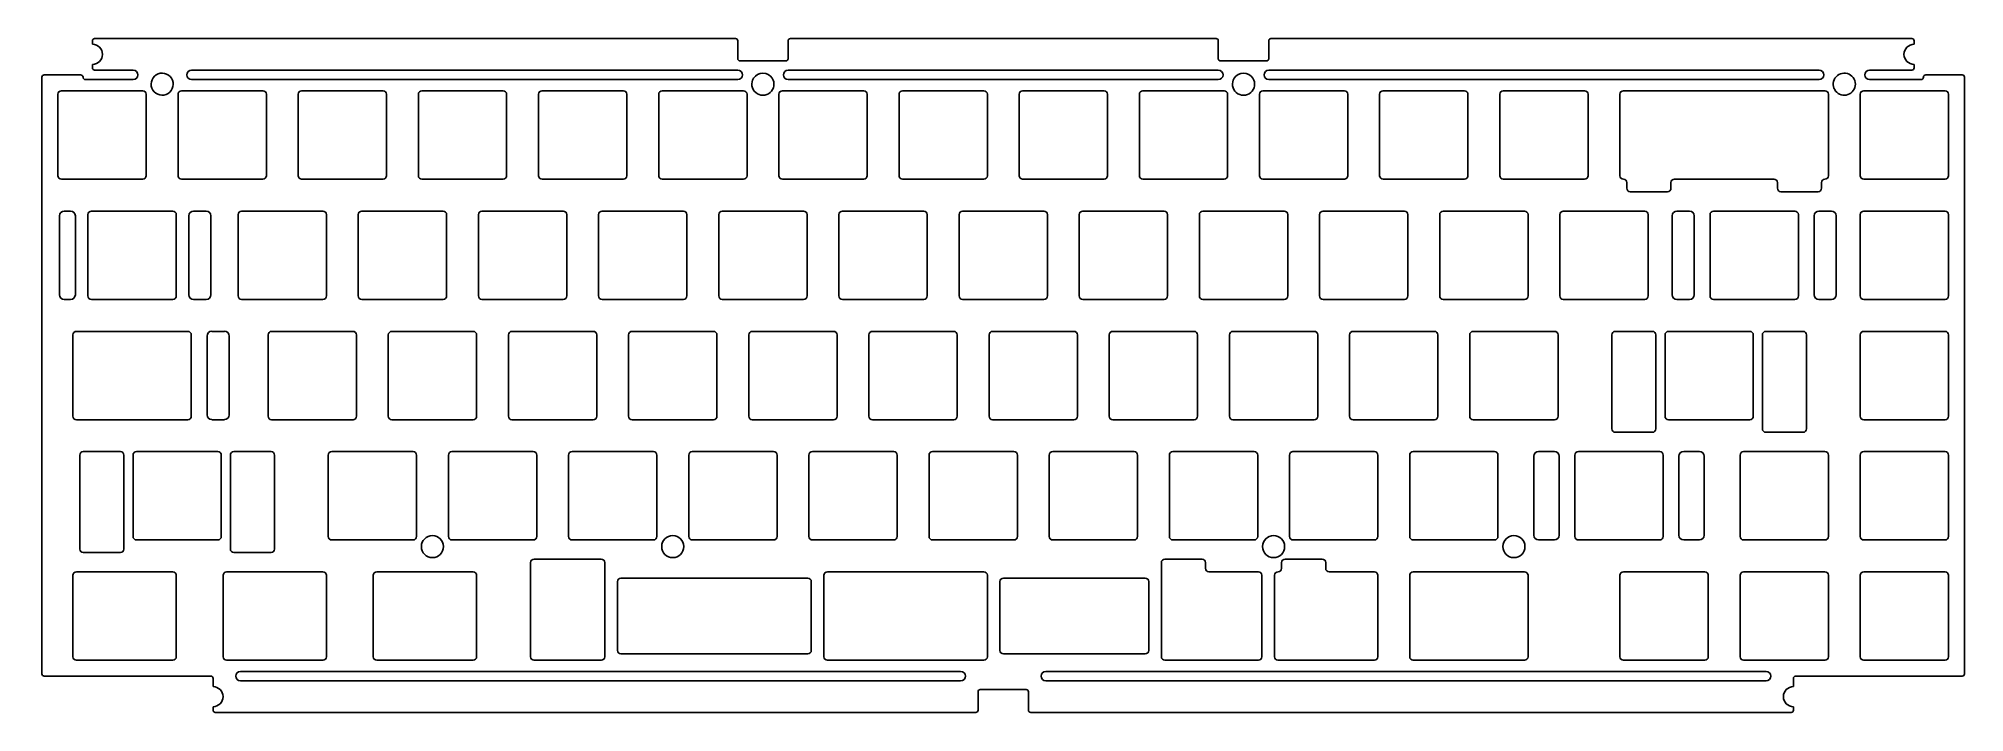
# Model space of a CAD drawing. Header units: millimetres. Extents: x -1 to 305, y -6 to 101.
import ezdxf

# ---------------------------------------------------------------- set-up
doc = ezdxf.new("R2010")
doc.units = ezdxf.units.MM
doc.header["$MEASUREMENT"] = 0
doc.layers.add('Visible', color=7, linetype='Continuous', lineweight=50)

msp = doc.modelspace()

# ---------------------------------------------------------------- linework, layer by layer
for p, q in [((8.35, 101), (109.95, 101)), ((118.65, 101), (186.15, 101)), ((194.85, 101), (296.45, 101)), ((8, 100.09), (8, 100.65)), ((110.3, 100.65), (110.3, 97.81)), ((118.3, 97.81), (118.3, 100.65)), ((186.5, 100.65), (186.5, 97.81)), ((194.5, 97.81), (194.5, 100.65)), ((296.8, 100.65), (296.8, 100.09)), ((0, 0.35), (0, 94.9)), ((0.35, 95.25), (6.13, 95.25)), ((8, 96.35), (8, 96.91)), ((14.47, 96), (8.35, 96)), ((110.3, 96), (23.71, 96)), ((110.65, 97.46), (117.95, 97.46)), ((186.5, 96), (118.3, 96)), ((186.85, 97.46), (194.15, 97.46)), ((281.75, 96), (194.5, 96)), ((296.45, 96), (289.75, 96)), ((296.8, 96.91), (296.8, 96.35)), ((298.67, 95.25), (304.45, 95.25)), ((304.8, 94.9), (304.8, 0.35)), ((23.71, 94.5), (110.3, 94.5)), ((118.3, 94.5), (186.5, 94.5)), ((194.5, 94.5), (281.75, 94.5)), ((183.92, 18.53), (178.02, 18.53)), ((121.42, 15.53), (91.78, 15.53)), ((174.92, 15.53), (152.42, 15.53)), ((177.47, 17.98), (177.47, 3.07)), ((184.47, 17.08), (184.47, 17.98)), ((91.23, 14.98), (91.23, 4.08)), ((121.97, 4.08), (121.97, 14.98)), ((151.87, 14.98), (151.87, 4.08)), ((175.47, 4.08), (175.47, 14.98)), ((91.78, 3.53), (121.42, 3.53)), ((152.42, 3.53), (174.92, 3.53)), ((26.77, 0), (0.35, 0)), ((273.34, 0.75), (159.15, 0.75)), ((178.02, 2.52), (192.86, 2.52)), ((304.45, 0), (278.03, 0)), ((27.12, -1.66), (27.12, -0.35)), ((31.46, -0.75), (145.65, -0.75)), ((148.4, -2.47), (148.4, -5.4)), ((156.05, -2.12), (148.75, -2.12)), ((156.4, -5.4), (156.4, -2.47)), ((159.15, -0.75), (273.34, -0.75)), ((277.68, -0.35), (277.68, -1.66)), ((27.12, -5.4), (27.12, -4.84)), ((148.05, -5.75), (27.47, -5.75)), ((277.33, -5.75), (156.75, -5.75)), ((277.68, -4.84), (277.68, -5.4))]:
    msp.add_line(p, q)
at = {"linetype": 'Continuous'}
for p, q in [((6.5, 94.88), (6.5, 94.88)), ((298.3, 94.88), (298.3, 94.88)), ((14.47, 94.5), (6.88, 94.5)), ((297.92, 94.5), (289.75, 94.5)), ((185.02, 16.52), (192.86, 16.52)), ((193.41, 15.97), (193.41, 3.07)), ((31.46, 0.75), (145.65, 0.75))]:
    msp.add_line(p, q, dxfattribs=at)
for points in [[(20.53, 94.71, 0.414816), (18.11, 95.25, 2.410708)], [(115.78, 94.71, 0.549657), (112.82, 94.71, 1.819316)], [(191.98, 94.71, 0.549657), (189.02, 94.71, 1.819316)]]:
    msp.add_lwpolyline(points, format="xyb", close=True, dxfattribs=at)
for points in [[(284.27, 94.71, 1.331979), (287.5, 93.77, 0.750761)], [(2.52, 92.17), (2.52, 79.28, 0.414214), (3.07, 78.73), (15.97, 78.73, 0.414214), (16.52, 79.28), (16.52, 92.17, 0.414214), (15.97, 92.73), (3.07, 92.73, 0.414214)], [(35.57, 79.28, -0.414214), (35.02, 78.73), (22.12, 78.73, -0.414214), (21.57, 79.28), (21.57, 92.17, -0.414214), (22.12, 92.73), (35.02, 92.73, -0.414214), (35.57, 92.17)], [(54.62, 79.28), (54.62, 92.17, 0.414214), (54.07, 92.73), (41.17, 92.73, 0.414214), (40.62, 92.17), (40.62, 79.28, 0.414214), (41.17, 78.73), (54.07, 78.73, 0.414214)], [(73.12, 92.73, -0.414214), (73.67, 92.17), (73.67, 79.28, -0.414214), (73.12, 78.73), (60.23, 78.73, -0.414214), (59.67, 79.28), (59.67, 92.17, -0.414214), (60.23, 92.73)], [(79.28, 78.73), (92.17, 78.73, 0.414214), (92.73, 79.28), (92.73, 92.17, 0.414214), (92.17, 92.73), (79.28, 92.73, 0.414214), (78.73, 92.17), (78.73, 79.28, 0.414214)], [(98.33, 78.73, -0.414214), (97.78, 79.28), (97.78, 92.17, -0.414214), (98.33, 92.73), (111.22, 92.73, -0.414214), (111.78, 92.17), (111.78, 79.28, -0.414214), (111.22, 78.73)], [(117.38, 78.73), (130.28, 78.73, 0.414214), (130.82, 79.28), (130.82, 92.17, 0.414214), (130.28, 92.73), (117.38, 92.73, 0.414214), (116.83, 92.17), (116.83, 79.28, 0.414214)], [(149.32, 92.73), (136.43, 92.73, 0.414214), (135.88, 92.17), (135.88, 79.28, 0.414214), (136.43, 78.73), (149.32, 78.73, 0.414214), (149.88, 79.28), (149.88, 92.17, 0.414214)], [(168.93, 79.28), (168.93, 92.17, 0.414214), (168.38, 92.73), (155.48, 92.73, 0.414214), (154.93, 92.17), (154.93, 79.28, 0.414214), (155.48, 78.73), (168.38, 78.73, 0.414214)], [(173.98, 92.17), (173.98, 79.28, 0.414214), (174.53, 78.73), (187.43, 78.73, 0.414214), (187.97, 79.28), (187.97, 92.17, 0.414214), (187.43, 92.73), (174.53, 92.73, 0.414214)], [(207.03, 79.28), (207.03, 92.17, 0.414214), (206.48, 92.73), (193.57, 92.73, 0.414214), (193.03, 92.17), (193.03, 79.28, 0.414214), (193.57, 78.73), (206.48, 78.73, 0.414214)], [(225.53, 92.73), (212.63, 92.73, 0.414214), (212.08, 92.17), (212.08, 79.28, 0.414214), (212.63, 78.73), (225.53, 78.73, 0.414214), (226.08, 79.28), (226.08, 92.17, 0.414214)], [(231.13, 92.17, -0.414214), (231.68, 92.73), (244.58, 92.73, -0.414214), (245.13, 92.17), (245.13, 79.28, -0.414214), (244.58, 78.73), (231.68, 78.73, -0.414214), (231.13, 79.28)], [(282.14, 78.18, -0.410756), (282.68, 78.73, 0.410756), (283.23, 79.28), (283.23, 92.17, 0.414214), (282.67, 92.73), (250.73, 92.73, 0.414214), (250.18, 92.17), (250.18, 79.28, 0.410756), (250.72, 78.73, -0.410756), (251.26, 78.18), (251.26, 77.28, 0.414214), (251.81, 76.73), (257.71, 76.73, 0.414214), (258.26, 77.28), (258.26, 78.18, -0.414214), (258.81, 78.73), (274.59, 78.73, -0.414214), (275.14, 78.18), (275.14, 77.28, 0.414214), (275.69, 76.73), (281.59, 76.73, 0.414214), (282.14, 77.28)], [(301.73, 92.73, -0.414214), (302.28, 92.17), (302.28, 79.28, -0.414214), (301.73, 78.73), (288.83, 78.73, -0.414214), (288.28, 79.28), (288.28, 92.17, -0.414214), (288.83, 92.73)], [(7.84, 59.67, -0.414214), (7.29, 60.23), (7.29, 73.12, -0.414214), (7.84, 73.67), (20.74, 73.67, -0.414214), (21.29, 73.12), (21.29, 60.23, -0.414214), (20.74, 59.67)], [(31.1, 73.12, -0.414214), (31.65, 73.67), (44.55, 73.67, -0.414214), (45.1, 73.12), (45.1, 60.23, -0.414214), (44.55, 59.67), (31.65, 59.67, -0.414214), (31.1, 60.23)], [(64.15, 60.23, -0.414214), (63.6, 59.67), (50.7, 59.67, -0.414214), (50.15, 60.23), (50.15, 73.12, -0.414214), (50.7, 73.67), (63.6, 73.67, -0.414214), (64.15, 73.12)], [(83.2, 60.23), (83.2, 73.12, 0.414214), (82.65, 73.67), (69.75, 73.67, 0.414214), (69.2, 73.12), (69.2, 60.23, 0.414214), (69.75, 59.67), (82.65, 59.67, 0.414214)], [(88.8, 59.67), (101.7, 59.67, 0.414214), (102.25, 60.23), (102.25, 73.12, 0.414214), (101.7, 73.67), (88.8, 73.67, 0.414214), (88.25, 73.12), (88.25, 60.23, 0.414214)], [(107.85, 59.67), (120.75, 59.67, 0.414214), (121.3, 60.23), (121.3, 73.12, 0.414214), (120.75, 73.67), (107.85, 73.67, 0.414214), (107.3, 73.12), (107.3, 60.23, 0.414214)], [(126.35, 73.12), (126.35, 60.23, 0.414214), (126.9, 59.67), (139.8, 59.67, 0.414214), (140.35, 60.23), (140.35, 73.12, 0.414214), (139.8, 73.67), (126.9, 73.67, 0.414214)], [(159.4, 60.23, -0.414214), (158.85, 59.67), (145.95, 59.67, -0.414214), (145.4, 60.23), (145.4, 73.12, -0.414214), (145.95, 73.67), (158.85, 73.67, -0.414214), (159.4, 73.12)], [(177.9, 73.67), (165, 73.67, 0.414214), (164.45, 73.12), (164.45, 60.23, 0.414214), (165, 59.67), (177.9, 59.67, 0.414214), (178.45, 60.23), (178.45, 73.12, 0.414214)], [(183.5, 73.12, -0.414214), (184.05, 73.67), (196.95, 73.67, -0.414214), (197.5, 73.12), (197.5, 60.23, -0.414214), (196.95, 59.67), (184.05, 59.67, -0.414214), (183.5, 60.23)], [(203.1, 59.67), (216, 59.67, 0.414214), (216.55, 60.23), (216.55, 73.12, 0.414214), (216, 73.67), (203.1, 73.67, 0.414214), (202.55, 73.12), (202.55, 60.23, 0.414214)], [(235.6, 60.23), (235.6, 73.12, 0.414214), (235.05, 73.67), (222.15, 73.67, 0.414214), (221.6, 73.12), (221.6, 60.23, 0.414214), (222.15, 59.67), (235.05, 59.67, 0.414214)], [(254.65, 60.23, -0.414214), (254.1, 59.67), (241.2, 59.67, -0.414214), (240.65, 60.23), (240.65, 73.12, -0.414214), (241.2, 73.67), (254.1, 73.67, -0.414214), (254.65, 73.12)], [(264.46, 73.12, -0.414214), (265.01, 73.67), (277.91, 73.67, -0.414214), (278.46, 73.12), (278.46, 60.23, -0.414214), (277.91, 59.67), (265.01, 59.67, -0.414214), (264.46, 60.23)], [(288.28, 73.12, -0.414214), (288.83, 73.67), (301.73, 73.67, -0.414214), (302.28, 73.12), (302.28, 60.23, -0.414214), (301.73, 59.67), (288.83, 59.67, -0.414214), (288.28, 60.23)], [(5.46, 40.62, -0.414214), (4.91, 41.17), (4.91, 54.07, -0.414214), (5.46, 54.62), (23.12, 54.62, -0.414214), (23.67, 54.07), (23.67, 41.17, -0.414214), (23.12, 40.62)], [(49.31, 54.62), (36.41, 54.62, 0.414214), (35.86, 54.07), (35.86, 41.17, 0.414214), (36.41, 40.62), (49.31, 40.62, 0.414214), (49.86, 41.17), (49.86, 54.07, 0.414214)], [(68.91, 41.17, -0.414214), (68.36, 40.62), (55.46, 40.62, -0.414214), (54.91, 41.17), (54.91, 54.07, -0.414214), (55.46, 54.62), (68.36, 54.62, -0.414214), (68.91, 54.07)], [(73.96, 54.07, -0.414214), (74.51, 54.62), (87.41, 54.62, -0.414214), (87.96, 54.07), (87.96, 41.17, -0.414214), (87.41, 40.62), (74.51, 40.62, -0.414214), (73.96, 41.17)], [(93.01, 54.07, -0.414214), (93.56, 54.62), (106.46, 54.62, -0.414214), (107.01, 54.07), (107.01, 41.17, -0.414214), (106.46, 40.62), (93.56, 40.62, -0.414214), (93.01, 41.17)], [(125.51, 54.62, -0.414214), (126.06, 54.07), (126.06, 41.17, -0.414214), (125.51, 40.62), (112.61, 40.62, -0.414214), (112.06, 41.17), (112.06, 54.07, -0.414214), (112.61, 54.62)], [(145.11, 41.17), (145.11, 54.07, 0.414214), (144.56, 54.62), (131.66, 54.62, 0.414214), (131.11, 54.07), (131.11, 41.17, 0.414214), (131.66, 40.62), (144.56, 40.62, 0.414214)], [(150.16, 54.07, -0.414214), (150.71, 54.62), (163.61, 54.62, -0.414214), (164.16, 54.07), (164.16, 41.17, -0.414214), (163.61, 40.62), (150.71, 40.62, -0.414214), (150.16, 41.17)], [(182.66, 54.62, -0.414214), (183.21, 54.07), (183.21, 41.17, -0.414214), (182.66, 40.62), (169.76, 40.62, -0.414214), (169.21, 41.17), (169.21, 54.07, -0.414214), (169.76, 54.62)], [(188.26, 54.07), (188.26, 41.17, 0.414214), (188.81, 40.62), (201.71, 40.62, 0.414214), (202.26, 41.17), (202.26, 54.07, 0.414214), (201.71, 54.62), (188.81, 54.62, 0.414214)], [(221.31, 41.17, -0.414214), (220.76, 40.62), (207.86, 40.62, -0.414214), (207.31, 41.17), (207.31, 54.07, -0.414214), (207.86, 54.62), (220.76, 54.62, -0.414214), (221.31, 54.07)], [(226.91, 40.62, -0.414214), (226.36, 41.17), (226.36, 54.07, -0.414214), (226.91, 54.62), (239.81, 54.62, -0.414214), (240.36, 54.07), (240.36, 41.17, -0.414214), (239.81, 40.62)], [(255.88, 39.18), (255.88, 54.07, 0.414214), (255.33, 54.62), (249.43, 54.62, 0.414214), (248.88, 54.07), (248.88, 39.18, 0.414214), (249.43, 38.63), (255.33, 38.63, 0.414214)], [(257.32, 54.07), (257.32, 41.17, 0.414214), (257.87, 40.62), (270.77, 40.62, 0.414214), (271.32, 41.17), (271.32, 54.07, 0.414214), (270.77, 54.62), (257.87, 54.62, 0.414214)], [(272.76, 54.07), (272.76, 39.18, 0.414214), (273.31, 38.63), (279.21, 38.63, 0.414214), (279.76, 39.18), (279.76, 54.07, 0.414214), (279.21, 54.62), (273.31, 54.62, 0.414214)], [(288.83, 40.62), (301.73, 40.62, 0.414214), (302.28, 41.17), (302.28, 54.07, 0.414214), (301.73, 54.62), (288.83, 54.62, 0.414214), (288.28, 54.07), (288.28, 41.17, 0.414214)], [(12.44, 35.57, -0.414214), (12.99, 35.02), (12.99, 20.13, -0.414214), (12.44, 19.58), (6.54, 19.58, -0.414214), (5.99, 20.13), (5.99, 35.02, -0.414214), (6.54, 35.57)], [(14.43, 35.02), (14.43, 22.12, 0.414214), (14.98, 21.57), (27.88, 21.57, 0.414214), (28.43, 22.12), (28.43, 35.02, 0.414214), (27.88, 35.57), (14.98, 35.57, 0.414214)], [(30.42, 19.58, -0.414214), (29.87, 20.13), (29.87, 35.02, -0.414214), (30.42, 35.57), (36.32, 35.57, -0.414214), (36.87, 35.02), (36.87, 20.13, -0.414214), (36.32, 19.58)], [(45.94, 21.57, -0.414214), (45.39, 22.12), (45.39, 35.02, -0.414214), (45.94, 35.57), (58.84, 35.57, -0.414214), (59.39, 35.02), (59.39, 22.12, -0.414214), (58.84, 21.57)], [(64.99, 21.57), (77.89, 21.57, 0.414214), (78.44, 22.12), (78.44, 35.02, 0.414214), (77.89, 35.57), (64.99, 35.57, 0.414214), (64.44, 35.02), (64.44, 22.12, 0.414214)], [(83.49, 35.02), (83.49, 22.12, 0.414214), (84.04, 21.57), (96.94, 21.57, 0.414214), (97.49, 22.12), (97.49, 35.02, 0.414214), (96.94, 35.57), (84.04, 35.57, 0.414214)], [(103.09, 21.57, -0.414214), (102.54, 22.12), (102.54, 35.02, -0.414214), (103.09, 35.57), (115.99, 35.57, -0.414214), (116.54, 35.02), (116.54, 22.12, -0.414214), (115.99, 21.57)], [(135.59, 22.12), (135.59, 35.02, 0.414214), (135.04, 35.57), (122.14, 35.57, 0.414214), (121.59, 35.02), (121.59, 22.12, 0.414214), (122.14, 21.57), (135.04, 21.57, 0.414214)], [(141.19, 21.57, -0.414214), (140.64, 22.12), (140.64, 35.02, -0.414214), (141.19, 35.57), (154.09, 35.57, -0.414214), (154.64, 35.02), (154.64, 22.12, -0.414214), (154.09, 21.57)], [(173.69, 22.12), (173.69, 35.02, 0.414214), (173.14, 35.57), (160.24, 35.57, 0.414214), (159.69, 35.02), (159.69, 22.12, 0.414214), (160.24, 21.57), (173.14, 21.57, 0.414214)], [(192.19, 35.57), (179.29, 35.57, 0.414214), (178.74, 35.02), (178.74, 22.12, 0.414214), (179.29, 21.57), (192.19, 21.57, 0.414214), (192.74, 22.12), (192.74, 35.02, 0.414214)], [(211.79, 22.12, -0.414214), (211.24, 21.57), (198.34, 21.57, -0.414214), (197.79, 22.12), (197.79, 35.02, -0.414214), (198.34, 35.57), (211.24, 35.57, -0.414214), (211.79, 35.02)], [(230.29, 35.57, -0.414214), (230.84, 35.02), (230.84, 22.12, -0.414214), (230.29, 21.57), (217.39, 21.57, -0.414214), (216.84, 22.12), (216.84, 35.02, -0.414214), (217.39, 35.57)], [(243.03, 35.02, -0.414214), (243.58, 35.57), (256.48, 35.57, -0.414214), (257.03, 35.02), (257.03, 22.12, -0.414214), (256.48, 21.57), (243.58, 21.57, -0.414214), (243.03, 22.12)], [(283.23, 22.12, -0.414214), (282.67, 21.57), (269.78, 21.57, -0.414214), (269.23, 22.12), (269.23, 35.02, -0.414214), (269.78, 35.57), (282.67, 35.57, -0.414214), (283.23, 35.02)], [(288.83, 21.57, -0.414214), (288.28, 22.12), (288.28, 35.02, -0.414214), (288.83, 35.57), (301.73, 35.57, -0.414214), (302.28, 35.02), (302.28, 22.12, -0.414214), (301.73, 21.57)], [(89.22, 3.07), (89.22, 17.98, 0.414214), (88.68, 18.53), (78.02, 18.53, 0.414214), (77.47, 17.98), (77.47, 3.07, 0.414214), (78.02, 2.52), (88.68, 2.52, 0.414214)], [(196.53, 17.98, -0.414214), (197.08, 18.53), (202.98, 18.53, -0.414214), (203.53, 17.98), (203.53, 17.08, 0.414214), (204.08, 16.52), (211.24, 16.52, -0.414214), (211.79, 15.97), (211.79, 3.07, -0.414214), (211.24, 2.52), (195.96, 2.52, -0.414214), (195.41, 3.07), (195.41, 15.97, -0.419215), (195.97, 16.52, 0.419215), (196.53, 17.07)], [(21.29, 3.07), (21.29, 15.97, 0.414214), (20.74, 16.52), (5.46, 16.52, 0.414214), (4.91, 15.97), (4.91, 3.07, 0.414214), (5.46, 2.52), (20.74, 2.52, 0.414214)], [(44.55, 16.52), (29.27, 16.52, 0.414214), (28.72, 15.97), (28.72, 3.07, 0.414214), (29.27, 2.52), (44.55, 2.52, 0.414214), (45.1, 3.07), (45.1, 15.97, 0.414214)], [(53.08, 2.52, -0.414214), (52.53, 3.07), (52.53, 15.97, -0.414214), (53.08, 16.52), (68.36, 16.52, -0.414214), (68.91, 15.97), (68.91, 3.07, -0.414214), (68.36, 2.52)], [(123.97, 15.97), (123.97, 3.07, 0.414214), (124.52, 2.52), (149.32, 2.52, 0.414214), (149.88, 3.07), (149.88, 15.97, 0.414214), (149.32, 16.52), (124.52, 16.52, 0.414214)], [(235.05, 16.52), (217.39, 16.52, 0.414214), (216.84, 15.97), (216.84, 3.07, 0.414214), (217.39, 2.52), (235.05, 2.52, 0.414214), (235.6, 3.07), (235.6, 15.97, 0.414214)], [(263.63, 16.52, -0.414214), (264.18, 15.97), (264.18, 3.07, -0.414214), (263.63, 2.52), (250.73, 2.52, -0.414214), (250.18, 3.07), (250.18, 15.97, -0.414214), (250.73, 16.52)], [(269.23, 15.97), (269.23, 3.07, 0.414214), (269.78, 2.52), (282.67, 2.52, 0.414214), (283.23, 3.07), (283.23, 15.97, 0.414214), (282.67, 16.52), (269.78, 16.52, 0.414214)], [(301.73, 16.52), (288.83, 16.52, 0.414214), (288.28, 15.97), (288.28, 3.07, 0.414214), (288.83, 2.52), (301.73, 2.52, 0.414214), (302.28, 3.07), (302.28, 15.97, 0.414214)]]:
    msp.add_lwpolyline(points, format="xyb", close=True)
for centre in [(61.91, 20.53), (100.01, 20.53), (195.26, 20.53), (233.36, 20.53)]:
    msp.add_circle(centre, 1.75)
for centre, radius, start, end in [((8.35, 100.65), 0.35, 90, 180), ((109.95, 100.65), 0.35, 0, 90), ((118.65, 100.65), 0.35, 90, 180), ((186.15, 100.65), 0.35, 0, 90), ((194.85, 100.65), 0.35, 90, 180), ((296.45, 100.65), 0.35, 0, 90), ((8, 98.5), 1.59, 270, 90), ((110.65, 97.81), 0.35, 180, 270), ((117.95, 97.81), 0.35, 270, 360), ((186.85, 97.81), 0.35, 180, 270), ((194.15, 97.81), 0.35, 270, 360), ((296.8, 98.5), 1.59, 90, 270), ((0.35, 94.9), 0.35, 90, 180), ((8.35, 96.35), 0.35, 180, 270), ((23.71, 95.25), 0.75, 90, 270), ((110.3, 95.25), 0.75, 270, 90), ((118.3, 95.25), 0.75, 90, 270), ((186.5, 95.25), 0.75, 270, 90), ((194.5, 95.25), 0.75, 90, 270), ((281.75, 95.25), 0.75, 270, 90), ((296.45, 96.35), 0.35, 270, 0), ((304.45, 94.9), 0.35, 360, 90), ((178.02, 17.98), 0.55, 90, 180), ((183.92, 17.98), 0.55, 0, 90), ((91.78, 14.98), 0.55, 90, 180), ((121.42, 14.98), 0.55, 0, 90), ((152.42, 14.98), 0.55, 90, 180), ((174.92, 14.98), 0.55, 0, 90), ((91.78, 4.08), 0.55, 180, 270), ((121.42, 4.08), 0.55, 270, 0), ((152.42, 4.08), 0.55, 180, 270), ((174.92, 4.08), 0.55, 270, 0), ((178.02, 3.07), 0.55, 180, 270), ((0.35, 0.35), 0.35, 180, 270), ((26.77, -0.35), 0.35, 0, 90), ((159.15, 0), 0.75, 90, 270), ((273.34, 0), 0.75, 270, 90), ((278.03, -0.35), 0.35, 90, 180), ((304.45, 0.35), 0.35, 270, 0), ((27.12, -3.25), 1.59, 270, 90), ((148.75, -2.47), 0.35, 90, 180), ((156.05, -2.47), 0.35, 360, 90), ((277.68, -3.25), 1.59, 90, 270), ((27.47, -5.4), 0.35, 180, 270), ((148.05, -5.4), 0.35, 270, 0), ((156.75, -5.4), 0.35, 180, 270), ((277.33, -5.4), 0.35, 270, 360)]:
    msp.add_arc(centre, radius, start, end)
for centre, radius, start, end in [((6.13, 94.88), 0.375, 0, 90), ((6.88, 94.88), 0.375, 180, 270), ((14.47, 95.25), 0.75, 270, 90), ((289.75, 95.25), 0.75, 90, 270), ((297.92, 94.88), 0.375, 270, 0), ((298.67, 94.88), 0.375, 90, 180), ((185.02, 17.08), 0.55, 180, 270), ((192.86, 15.97), 0.55, 0, 90), ((192.86, 3.07), 0.55, 270, 0), ((0, 0), 0.55, 0, 0), ((0, 0), 0.55, 0, 0), ((0, 0), 0.55, 0, 0), ((31.46, 0), 0.75, 90, 270), ((145.65, 0), 0.75, 270, 90)]:
    msp.add_arc(centre, radius, start, end, dxfattribs=at)
at = {"layer": 'Visible', "linetype": 'Continuous', "lineweight": 25, "extrusion": (-2.0101e-26, 5.93262e-13, -1)}
for p, q in [((3.54, 73.67), (4.54, 73.67)), ((2.79, 60.42), (2.79, 72.92)), ((5.29, 72.92), (5.29, 60.42)), ((4.54, 59.67), (3.54, 59.67))]:
    msp.add_line(p, q, dxfattribs=at)
at = {"layer": 'Visible', "linetype": 'Continuous', "lineweight": 25, "extrusion": (1.91977e-26, 5.93262e-13, -1)}
for p, q in [((26.04, 73.67), (24.04, 73.67)), ((261.21, 73.67), (259.21, 73.67)), ((23.29, 72.92), (23.29, 60.42)), ((26.79, 60.42), (26.79, 72.92)), ((258.46, 72.92), (258.46, 60.42)), ((261.96, 60.42), (261.96, 72.92)), ((24.04, 59.67), (26.04, 59.67)), ((259.21, 59.67), (261.21, 59.67)), ((26.17, 53.88), (26.17, 41.38)), ((28.92, 54.62), (26.92, 54.62)), ((29.67, 41.38), (29.67, 53.88)), ((26.92, 40.62), (28.92, 40.62)), ((236.53, 34.83), (236.53, 22.33)), ((239.78, 35.57), (237.28, 35.57)), ((240.53, 22.33), (240.53, 34.83)), ((237.28, 21.57), (239.78, 21.57))]:
    msp.add_line(p, q, dxfattribs=at)
at = {"layer": 'Visible', "linetype": 'Continuous', "lineweight": 25, "extrusion": (-1.91977e-26, 5.93262e-13, -1)}
for p, q in [((281.71, 73.67), (283.71, 73.67)), ((280.96, 60.42), (280.96, 72.92)), ((284.46, 72.92), (284.46, 60.42)), ((283.71, 59.67), (281.71, 59.67))]:
    msp.add_line(p, q, dxfattribs=at)
at = {"layer": 'Visible', "linetype": 'Continuous', "lineweight": 25, "extrusion": (-2.16065e-26, 5.93262e-13, -1)}
for p, q in [((259.53, 22.33), (259.53, 34.83)), ((260.28, 35.57), (262.78, 35.57)), ((263.53, 34.83), (263.53, 22.33)), ((262.78, 21.57), (260.28, 21.57))]:
    msp.add_line(p, q, dxfattribs=at)
at = {"layer": 'Visible', "linetype": 'Continuous', "lineweight": 25}
for centre, start, end in [((3.54, 72.92), 90, 180), ((4.54, 72.92), 0, 90), ((24.04, 72.92), 90, 180), ((26.04, 72.92), 0, 90), ((259.21, 72.92), 90, 180), ((261.21, 72.92), 0, 90), ((281.71, 72.92), 90, 180), ((283.71, 72.92), 0, 90), ((3.54, 60.42), 180, 270), ((4.54, 60.42), 270, 0), ((24.04, 60.42), 180, 270), ((26.04, 60.42), 270, 0), ((259.21, 60.42), 180, 270), ((261.21, 60.42), 270, 0), ((281.71, 60.42), 180, 270), ((283.71, 60.42), 270, 0), ((26.92, 53.88), 90, 180), ((28.92, 53.88), 0, 90), ((26.92, 41.38), 180, 270), ((28.92, 41.38), 270, 0), ((237.28, 34.83), 90, 180), ((239.78, 34.83), 0, 90), ((260.28, 34.83), 90, 180), ((262.78, 34.83), 0, 90), ((237.28, 22.33), 180, 270), ((239.78, 22.33), 270, 0), ((260.28, 22.33), 180, 270), ((262.78, 22.33), 270, 0)]:
    msp.add_arc(centre, 0.75, start, end, dxfattribs=at)

doc.saveas('drawing.dxf')
